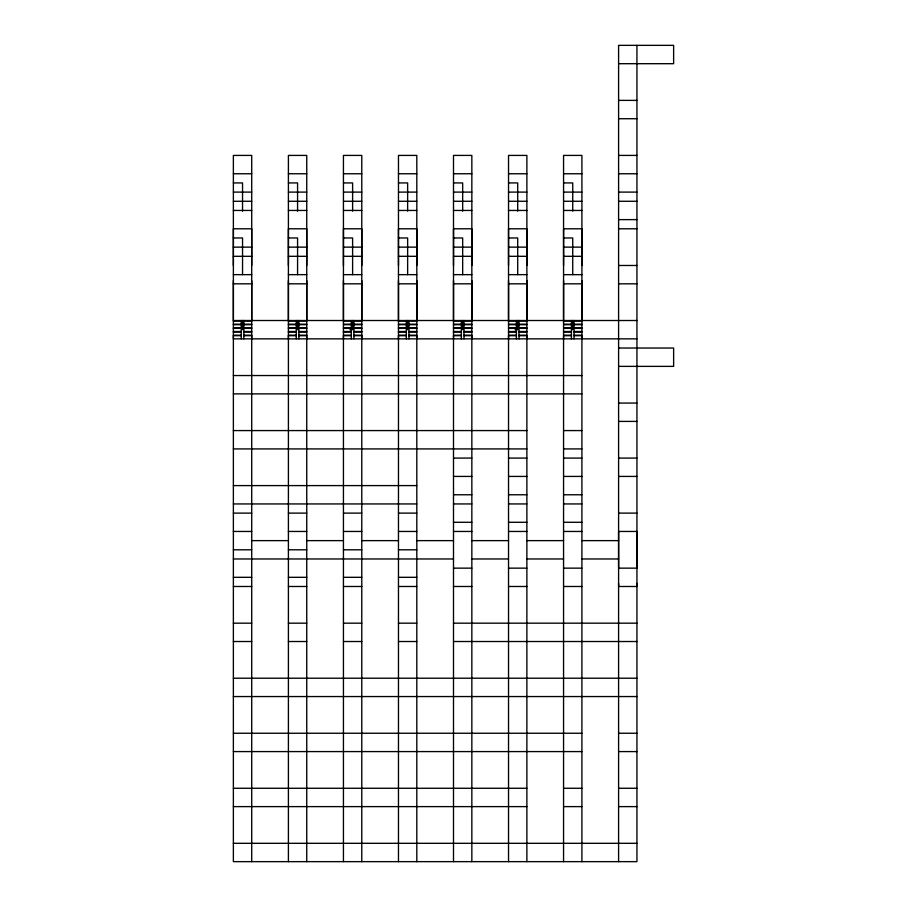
<?xml version="1.0" encoding="UTF-8"?>
<svg xmlns="http://www.w3.org/2000/svg" width="907" height="907" viewBox="0 0 907 907"><rect width="100%" height="100%" fill="white"/><g stroke="black" fill="none" stroke-linecap="round" stroke-linejoin="round"><path stroke-width="1.36" d="M233.371 280.671L233.371 320.511L636.941 320.511M233.371 265.479L233.371 228.791L251.715 228.791L251.715 265.479M241.239 338.855L241.239 320.511M243.858 338.855L243.858 320.511M251.715 338.855L251.715 335.703L243.858 335.703M251.715 320.511L251.715 280.671M288.403 338.855L288.403 335.703L296.272 335.703L296.272 320.511M288.403 320.511L288.403 280.671M288.403 265.479L288.403 228.791L306.747 228.791L306.747 265.479M296.272 338.855L296.272 335.703M298.891 338.855L298.891 320.511M306.747 338.855L306.747 335.703L298.891 335.703M306.747 320.511L306.747 280.671M343.436 338.855L343.436 335.703L351.304 335.703L351.304 320.511M343.436 320.511L343.436 280.671M343.436 265.479L343.436 228.791L361.78 228.791L361.78 265.479M351.304 338.855L351.304 335.703M353.923 338.855L353.923 320.511M361.78 338.855L361.78 335.703L353.923 335.703M361.78 320.511L361.78 280.671M398.468 338.855L398.468 335.703L406.325 335.703L406.325 320.511M398.468 320.511L398.468 280.671M398.468 265.479L398.468 228.791L416.812 228.791L416.812 265.479M406.325 338.855L406.325 335.703M408.955 338.855L408.955 320.511M416.812 338.855L416.812 335.703L408.955 335.703M416.812 320.511L416.812 280.671M453.5 338.855L453.5 335.703L461.357 335.703L461.357 320.511M453.5 320.511L453.5 280.671M453.5 265.479L453.5 228.791L471.844 228.791L471.844 265.479M461.357 338.855L461.357 335.703M463.987 338.855L463.987 320.511M471.844 338.855L471.844 335.703L463.987 335.703M471.844 320.511L471.844 280.671M508.532 338.855L508.532 335.703L516.389 335.703L516.389 320.511M508.532 320.511L508.532 280.671M508.532 265.479L508.532 228.791L526.876 228.791L526.876 265.479M516.389 338.855L516.389 335.703M519.008 338.855L519.008 320.511M526.876 338.855L526.876 335.703L519.008 335.703M526.876 320.511L526.876 280.671M563.564 338.855L563.564 335.703L571.421 335.703L571.421 320.511M563.564 320.511L563.564 280.671M563.564 265.479L563.564 228.791L581.909 228.791L581.909 265.479M571.421 338.855L571.421 335.703M574.04 338.855L574.04 320.511M581.909 338.855L581.909 335.703L574.04 335.703M581.909 320.511L581.909 280.671M618.597 583.348L618.597 586.489L636.941 586.489L636.941 583.348M618.597 63.694L673.629 63.694L673.629 45.35L618.597 45.35L618.597 861.65M618.597 100.382L636.941 100.382M618.597 118.726L636.941 118.726M618.597 155.414L636.941 155.414M233.371 173.759L251.715 173.759M288.403 173.759L306.747 173.759M343.436 173.759L361.78 173.759M398.468 173.759L416.812 173.759M453.5 173.759L471.844 173.759M508.532 173.759L526.876 173.759M563.564 173.759L581.909 173.759M618.597 173.759L636.941 173.759M233.371 182.931L242.543 182.931L242.543 211.15M288.403 182.931L297.575 182.931L297.575 211.15M343.436 182.931L352.608 182.931L352.608 211.15M398.468 182.931L407.64 182.931L407.64 211.15M453.5 182.931L462.672 182.931L462.672 211.15M508.532 182.931L517.704 182.931L517.704 211.15M563.564 182.931L572.736 182.931L572.736 211.15M233.371 192.103L251.715 192.103M288.403 192.103L306.747 192.103M343.436 192.103L361.78 192.103M398.468 192.103L416.812 192.103M453.5 192.103L471.844 192.103M508.532 192.103L526.876 192.103M563.564 192.103L581.909 192.103M618.597 192.103L636.941 192.103M233.371 201.275L251.715 201.275M288.403 201.275L306.747 201.275M343.436 201.275L361.78 201.275M398.468 201.275L416.812 201.275M453.5 201.275L471.844 201.275M508.532 201.275L526.876 201.275M563.564 201.275L581.909 201.275M618.597 201.275L636.941 201.275M233.371 210.447L251.715 210.447M288.403 210.447L306.747 210.447M343.436 210.447L361.78 210.447M398.468 210.447L416.812 210.447M453.5 210.447L471.844 210.447M508.532 210.447L526.876 210.447M563.564 210.447L581.909 210.447M618.597 219.619L636.941 219.619M618.597 228.791L636.941 228.791M233.371 237.963L242.543 237.963L242.543 274.651M288.403 237.963L297.575 237.963L297.575 274.651M343.436 237.963L352.608 237.963L352.608 274.651M398.468 237.963L407.64 237.963L407.64 274.651M453.5 237.963L462.672 237.963L462.672 274.651M508.532 237.963L517.704 237.963L517.704 274.651M563.564 237.963L572.736 237.963L572.736 274.651M233.371 247.135L251.715 247.135M288.403 247.135L306.747 247.135M343.436 247.135L361.78 247.135M398.468 247.135L416.812 247.135M453.5 247.135L471.844 247.135M508.532 247.135L526.876 247.135M563.564 247.135L581.909 247.135M233.371 256.307L251.715 256.307M288.403 256.307L306.747 256.307M343.436 256.307L361.78 256.307M398.468 256.307L416.812 256.307M453.5 256.307L471.844 256.307M508.532 256.307L526.876 256.307M563.564 256.307L581.909 256.307M618.597 265.479L636.941 265.479M233.371 274.651L251.715 274.651M288.403 274.651L306.747 274.651M343.436 274.651L361.78 274.651M398.468 274.651L416.812 274.651M453.5 274.651L471.844 274.651M508.532 274.651L526.876 274.651M563.564 274.651L581.909 274.651M233.371 283.823L251.715 283.823M288.403 283.823L306.747 283.823M343.436 283.823L361.78 283.823M398.468 283.823L416.812 283.823M453.5 283.823L471.844 283.823M508.532 283.823L526.876 283.823M563.564 283.823L581.909 283.823M618.597 283.823L636.941 283.823M233.371 321.033L241.239 321.033M243.858 321.033L251.715 321.033M288.403 321.033L296.272 321.033M298.891 321.033L306.747 321.033M343.436 321.033L351.304 321.033M353.923 321.033L361.78 321.033M398.468 321.033L406.325 321.033M408.955 321.033L416.812 321.033M453.5 321.033L461.357 321.033M463.987 321.033L471.844 321.033M508.532 321.033L516.389 321.033M519.008 321.033L526.876 321.033M563.564 321.033L571.421 321.033M574.04 321.033L581.909 321.033M233.371 324.173L241.239 324.173M243.858 324.173L251.715 324.173M288.403 324.173L296.272 324.173M298.891 324.173L306.747 324.173M343.436 324.173L351.304 324.173M353.923 324.173L361.78 324.173M398.468 324.173L406.325 324.173M408.955 324.173L416.812 324.173M453.5 324.173L461.357 324.173M463.987 324.173L471.844 324.173M508.532 324.173L516.389 324.173M519.008 324.173L526.876 324.173M563.564 324.173L571.421 324.173M574.04 324.173L581.909 324.173M233.371 324.695L241.239 324.695M243.858 324.695L251.715 324.695M288.403 324.695L296.272 324.695M298.891 324.695L306.747 324.695M343.436 324.695L351.304 324.695M353.923 324.695L361.78 324.695M398.468 324.695L406.325 324.695M408.955 324.695L416.812 324.695M453.5 324.695L461.357 324.695M463.987 324.695L471.844 324.695M508.532 324.695L516.389 324.695M519.008 324.695L526.876 324.695M563.564 324.695L571.421 324.695M574.04 324.695L581.909 324.695M233.371 327.846L241.239 327.846M243.858 327.846L251.715 327.846M288.403 327.846L296.272 327.846M298.891 327.846L306.747 327.846M343.436 327.846L351.304 327.846M353.923 327.846L361.78 327.846M398.468 327.846L406.325 327.846M408.955 327.846L416.812 327.846M453.5 327.846L461.357 327.846M463.987 327.846L471.844 327.846M508.532 327.846L516.389 327.846M519.008 327.846L526.876 327.846M563.564 327.846L571.421 327.846M574.04 327.846L581.909 327.846M233.371 328.368L241.239 328.368M243.858 328.368L251.715 328.368M288.403 328.368L296.272 328.368M298.891 328.368L306.747 328.368M343.436 328.368L351.304 328.368M353.923 328.368L361.78 328.368M398.468 328.368L406.325 328.368M408.955 328.368L416.812 328.368M453.5 328.368L461.357 328.368M463.987 328.368L471.844 328.368M508.532 328.368L516.389 328.368M519.008 328.368L526.876 328.368M563.564 328.368L571.421 328.368M574.04 328.368L581.909 328.368M349.989 329.683L352.608 329.683L352.608 320.511M515.085 329.683L517.704 329.683L517.704 320.511M233.371 331.508L241.239 331.508M243.858 331.508L251.715 331.508M288.403 331.508L296.272 331.508M298.891 331.508L306.747 331.508M343.436 331.508L351.304 331.508M353.923 331.508L361.78 331.508M398.468 331.508L406.325 331.508M408.955 331.508L416.812 331.508M453.5 331.508L461.357 331.508M463.987 331.508L471.844 331.508M508.532 331.508L516.389 331.508M519.008 331.508L526.876 331.508M563.564 331.508L571.421 331.508M574.04 331.508L581.909 331.508M233.371 332.041L241.239 332.041M243.858 332.041L251.715 332.041M288.403 332.041L296.272 332.041M298.891 332.041L306.747 332.041M343.436 332.041L351.304 332.041M353.923 332.041L361.78 332.041M398.468 332.041L406.325 332.041M408.955 332.041L416.812 332.041M453.5 332.041L461.357 332.041M463.987 332.041L471.844 332.041M508.532 332.041L516.389 332.041M519.008 332.041L526.876 332.041M563.564 332.041L571.421 332.041M574.04 332.041L581.909 332.041M233.371 335.182L241.239 335.182M243.858 335.182L251.715 335.182M288.403 335.182L296.272 335.182M298.891 335.182L306.747 335.182M343.436 335.182L351.304 335.182M353.923 335.182L361.78 335.182M398.468 335.182L406.325 335.182M408.955 335.182L416.812 335.182M453.5 335.182L461.357 335.182M463.987 335.182L471.844 335.182M508.532 335.182L516.389 335.182M519.008 335.182L526.876 335.182M563.564 335.182L571.421 335.182M574.04 335.182L581.909 335.182M241.239 335.703L233.371 335.703L233.371 338.855L636.941 338.855M618.597 348.027L673.629 348.027L673.629 366.371L618.597 366.371M233.371 375.543L581.909 375.543M233.371 393.887L581.909 393.887M618.597 403.059L636.941 403.059M618.597 421.404L636.941 421.404M233.371 430.576L526.876 430.576M563.564 430.576L581.909 430.576M233.371 448.92L526.876 448.92M563.564 448.92L581.909 448.92M453.5 458.08L471.844 458.08M508.532 458.08L526.876 458.08M563.564 458.08L581.909 458.08M618.597 458.08L636.941 458.08M453.5 476.424L471.844 476.424M508.532 476.424L526.876 476.424M563.564 476.424L581.909 476.424M618.597 476.424L636.941 476.424M233.371 485.596L416.812 485.596M453.5 494.769L471.844 494.769M508.532 494.769L526.876 494.769M563.564 494.769L581.909 494.769M233.371 503.941L416.812 503.941M453.5 503.941L471.844 503.941M508.532 503.941L526.876 503.941M563.564 503.941L581.909 503.941M233.371 513.113L251.715 513.113M288.403 513.113L306.747 513.113M343.436 513.113L361.78 513.113M398.468 513.113L416.812 513.113M618.597 513.113L636.941 513.113M453.5 522.285L471.844 522.285M508.532 522.285L526.876 522.285M563.564 522.285L581.909 522.285M233.371 531.457L251.715 531.457M288.403 531.457L306.747 531.457M343.436 531.457L361.78 531.457M398.468 531.457L416.812 531.457M453.5 531.457L471.844 531.457M508.532 531.457L526.876 531.457M563.564 531.457L581.909 531.457M251.715 540.629L288.403 540.629M306.747 540.629L343.436 540.629M361.78 540.629L398.468 540.629M416.812 540.629L453.5 540.629M471.844 540.629L508.532 540.629M526.876 540.629L563.564 540.629M581.909 540.629L618.597 540.629M233.371 549.801L251.715 549.801M288.403 549.801L306.747 549.801M343.436 549.801L361.78 549.801M398.468 549.801L416.812 549.801M233.371 558.973L453.5 558.973M471.844 558.973L508.532 558.973M526.876 558.973L563.564 558.973M581.909 558.973L618.597 558.973M453.5 568.145L471.844 568.145M508.532 568.145L526.876 568.145M563.564 568.145L581.909 568.145M233.371 577.317L251.715 577.317M288.403 577.317L306.747 577.317M343.436 577.317L361.78 577.317M398.468 577.317L416.812 577.317M233.371 586.489L251.715 586.489M288.403 586.489L306.747 586.489M343.436 586.489L361.78 586.489M398.468 586.489L416.812 586.489M453.5 586.489L471.844 586.489M508.532 586.489L526.876 586.489M563.564 586.489L581.909 586.489M233.371 623.177L251.715 623.177M288.403 623.177L306.747 623.177M343.436 623.177L361.78 623.177M398.468 623.177L416.812 623.177M453.5 623.177L636.941 623.177M233.371 641.521L251.715 641.521M288.403 641.521L306.747 641.521M343.436 641.521L361.78 641.521M398.468 641.521L416.812 641.521M453.5 641.521L636.941 641.521M233.371 678.209L636.941 678.209M233.371 696.553L636.941 696.553M233.371 733.241L581.909 733.241M618.597 733.241L636.941 733.241M233.371 751.586L581.909 751.586M618.597 751.586L636.941 751.586M233.371 788.274L526.876 788.274M563.564 788.274L581.909 788.274M618.597 788.274L636.941 788.274M233.371 806.618L526.876 806.618M563.564 806.618L581.909 806.618M618.597 806.618L636.941 806.618M233.371 843.306L636.941 843.306M636.941 45.35L636.941 861.65L233.371 861.65L233.371 155.414L251.715 155.414L251.715 861.65M581.909 861.65L581.909 155.414L563.564 155.414L563.564 861.65M572.736 320.511L572.736 329.683M526.876 861.65L526.876 155.414L508.532 155.414L508.532 861.65M471.844 861.65L471.844 155.414L453.5 155.414L453.5 861.65M462.672 320.511L462.672 329.683M416.812 861.65L416.812 155.414L398.468 155.414L398.468 861.65M407.64 320.511L407.64 329.683M361.78 861.65L361.78 155.414L343.436 155.414L343.436 861.65M306.747 861.65L306.747 155.414L288.403 155.414L288.403 861.65M297.575 320.511L297.575 329.683M242.543 320.511L242.543 329.683M618.597 531.457L618.597 568.145L636.941 568.145L636.941 531.457L618.597 531.457"/></g></svg>
